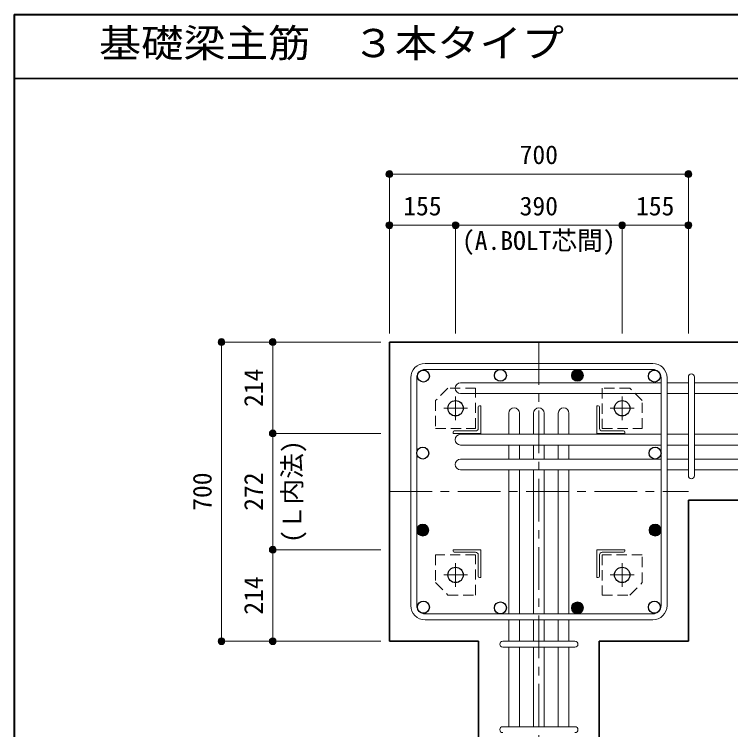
# Model space of a CAD drawing. Units: millimetres at full size, sheet at 1:20. Extents: x -3982 to 3969, y -2797 to 2801.
# Drawn here: x -3982 to -2305, y 1127 to 2801 of the extents above; entities that cross this region are included whole.
import ezdxf
from ezdxf.enums import TextEntityAlignment as Align

# ---------------------------------------------------------------- set-up
doc = ezdxf.new("R2010")
doc.units = ezdxf.units.MM
doc.header["$LTSCALE"] = 20
doc.header["$PDMODE"] = 32
doc.header["$PDSIZE"] = 12
doc.linetypes.add('CHAIN1', pattern=[8, 5, -1, 1, -1])
doc.linetypes.add('DASHED1', pattern=[1.8, 1.2, -0.6])
for name, color, linetype, lineweight in [('6-1_躯体線', 2, 'Continuous', 35), ('6-2_A.Bolt_', 4, 'Continuous', 9), ('6-3_柱型主筋', 4, 'Continuous', 9), ('6-4_フープ', 7, 'Continuous', 18), ('6-5_梁主筋', 7, 'Continuous', 18), ('6-6_S.T.P.', 7, 'Continuous', 18), ('6-7_文字', 7, 'Continuous', 18), ('6-9', 4, 'DASHED1', 9), ('6-D_寸法', 4, 'Continuous', 9), ('F-0_枠', 6, 'Continuous', 40)]:
    doc.layers.add(name, color=color, linetype=linetype, lineweight=lineweight)
doc.styles.add('ＭＳ ゴシック', font='')
doc.styles.get('ＭＳ ゴシック').set_extended_font_data('MS Gothic')

msp = doc.modelspace()

# ---------------------------------------------------------------- linework, layer by layer
at = {"layer": '6-1_躯体線'}
for p, q in [((-3103.87, 1334.12), (-3103.87, 2034.12)), ((-1953.87, 2034.12), (-3103.87, 2034.12)), ((-2403.87, 1334.12), (-2403.87, 1664.12)), ((-1953.87, 1664.12), (-2403.87, 1664.12)), ((-2895.37, 1334.12), (-3103.87, 1334.12)), ((-2895.37, 884.12), (-2895.37, 1334.12)), ((-2403.87, 1334.12), (-2612.37, 1334.12)), ((-2612.37, 884.12), (-2612.37, 1334.12))]:
    msp.add_line(p, q, dxfattribs=at)
at = {"layer": '6-2_A.Bolt_', "linetype": 'CHAIN1'}
for p, q in [((-2948.87, 1851.42), (-2948.87, 1906.92)), ((-2558.87, 1851.42), (-2558.87, 1906.92)), ((-2921.17, 1879.13), (-2976.67, 1879.13)), ((-2586.57, 1879.12), (-2531.07, 1879.12)), ((-2948.87, 1516.82), (-2948.87, 1461.32)), ((-2558.87, 1516.82), (-2558.87, 1461.32)), ((-2921.17, 1489.12), (-2976.67, 1489.12)), ((-2586.57, 1489.12), (-2531.07, 1489.12))]:
    msp.add_line(p, q, dxfattribs=at)
at = {"layer": '6-2_A.Bolt_'}
for p, q in [((-2895.87, 1882.12), (-2895.87, 1832.12)), ((-2889.87, 1885.12), (-2892.87, 1885.12)), ((-2889.87, 1885.12), (-2889.87, 1820.12)), ((-2617.87, 1885.12), (-2617.87, 1820.12)), ((-2617.87, 1885.12), (-2614.87, 1885.12)), ((-2611.87, 1882.12), (-2611.87, 1832.12)), ((-2954.87, 1820.12), (-2954.87, 1823.12)), ((-2954.87, 1820.12), (-2889.87, 1820.12)), ((-2951.87, 1826.12), (-2901.87, 1826.12)), ((-2552.87, 1820.12), (-2617.87, 1820.12)), ((-2555.87, 1826.12), (-2605.87, 1826.12)), ((-2552.87, 1820.12), (-2552.87, 1823.12)), ((-2954.87, 1548.12), (-2889.87, 1548.12)), ((-2954.87, 1548.12), (-2954.87, 1545.13)), ((-2889.87, 1483.12), (-2889.87, 1548.12)), ((-2552.87, 1548.12), (-2617.87, 1548.12)), ((-2617.87, 1483.12), (-2617.87, 1548.12)), ((-2552.87, 1548.12), (-2552.87, 1545.12)), ((-2951.87, 1542.12), (-2901.87, 1542.12)), ((-2895.87, 1486.12), (-2895.87, 1536.12)), ((-2611.87, 1486.12), (-2611.87, 1536.12)), ((-2555.87, 1542.12), (-2605.87, 1542.12)), ((-2889.87, 1483.12), (-2892.87, 1483.12)), ((-2617.87, 1483.12), (-2614.87, 1483.12))]:
    msp.add_line(p, q, dxfattribs=at)
at = {"layer": '6-2_A.Bolt_', "color": 3, "lineweight": 25}
for centre in [(-2948.87, 1879.13), (-2558.87, 1879.12), (-2948.87, 1489.12), (-2558.87, 1489.12)]:
    msp.add_circle(centre, 18, dxfattribs=at)
at = {"layer": '6-2_A.Bolt_'}
for centre, radius, start, end in [((-2892.87, 1882.12), 3, 90, 180), ((-2614.87, 1882.12), 3, 0, 90), ((-2901.87, 1832.12), 6, 270, 0), ((-2605.87, 1832.12), 6, 180, 270), ((-2951.87, 1823.12), 3, 90, 180), ((-2555.87, 1823.12), 3, 0, 90), ((-2951.87, 1545.13), 3, 180, 270), ((-2555.87, 1545.12), 3, 270, 0), ((-2901.87, 1536.12), 6, 0, 90), ((-2605.87, 1536.12), 6, 90, 180), ((-2892.87, 1486.12), 3, 180, 270), ((-2614.87, 1486.12), 3, 270, 0)]:
    msp.add_arc(centre, radius, start, end, dxfattribs=at)
at = {"layer": '6-3_柱型主筋', "color": 3, "lineweight": 25}
for centre in [(-3024.26, 1954.51), (-2844, 1956.12), (-2483.48, 1954.51), (-3025.87, 1774.25), (-2481.87, 1774.25), (-3024.26, 1413.74), (-2844, 1412.12), (-2483.48, 1413.74)]:
    msp.add_circle(centre, 14, dxfattribs=at)
at = {"layer": '6-3_柱型主筋'}
for centre, radius in [((-2663.74, 1956.12), 14), ((-2663.74, 1956.12), 12.5), ((-2663.74, 1956.12), 11), ((-2663.74, 1956.12), 9.5), ((-2663.74, 1956.12), 8), ((-2663.74, 1956.12), 6.5), ((-2663.74, 1956.12), 5), ((-2663.74, 1956.12), 3.5), ((-2663.74, 1956.12), 2), ((-2663.74, 1956.12), 0.5), ((-3025.87, 1593.99), 14), ((-3025.87, 1593.99), 12.5), ((-3025.87, 1593.99), 11), ((-3025.87, 1593.99), 9.5), ((-3025.87, 1593.99), 8), ((-3025.87, 1593.99), 6.5), ((-3025.87, 1593.99), 5), ((-3025.87, 1593.99), 3.5), ((-3025.87, 1593.99), 2), ((-3025.87, 1593.99), 0.5), ((-2481.87, 1593.99), 14), ((-2481.87, 1593.99), 12.5), ((-2481.87, 1593.99), 11), ((-2481.87, 1593.99), 9.5), ((-2481.87, 1593.99), 8), ((-2481.87, 1593.99), 6.5), ((-2481.87, 1593.99), 5), ((-2481.87, 1593.99), 3.5), ((-2481.87, 1593.99), 2), ((-2481.87, 1593.99), 0.5), ((-2663.74, 1412.12), 14), ((-2663.74, 1412.12), 12.5), ((-2663.74, 1412.12), 11), ((-2663.74, 1412.12), 9.5), ((-2663.74, 1412.12), 8), ((-2663.74, 1412.12), 6.5), ((-2663.74, 1412.12), 5), ((-2663.74, 1412.12), 3.5), ((-2663.74, 1412.12), 2), ((-2663.74, 1412.12), 0.5)]:
    msp.add_circle(centre, radius, dxfattribs=at)
at = {"layer": '6-4_フープ'}
for p, q in [((-2487.37, 1984.12), (-3020.37, 1984.12)), ((-2487.37, 1970.12), (-3020.37, 1970.12)), ((-3053.87, 1417.62), (-3053.87, 1950.62)), ((-3039.87, 1417.62), (-3039.87, 1950.62)), ((-2467.87, 1417.62), (-2467.87, 1950.62)), ((-2453.87, 1417.62), (-2453.87, 1950.62)), ((-2487.37, 1398.12), (-3020.37, 1398.12)), ((-2487.37, 1384.12), (-3020.37, 1384.12))]:
    msp.add_line(p, q, dxfattribs=at)
for centre, radius, start, end in [((-3020.37, 1950.62), 33.5, 90, 180), ((-2487.37, 1950.62), 33.5, 0, 90), ((-3020.37, 1950.62), 19.5, 90, 180), ((-2487.37, 1950.62), 19.5, 0, 90), ((-3020.37, 1417.62), 33.5, 180, 270), ((-3020.37, 1417.62), 19.5, 180, 270), ((-2487.37, 1417.62), 19.5, 270, 0), ((-2487.37, 1417.62), 33.5, 270, 0)]:
    msp.add_arc(centre, radius, start, end, dxfattribs=at)
at = {"layer": '6-5_梁主筋'}
for p, q in [((-2937.37, 1938.49), (-2467.87, 1938.49)), ((-2403.87, 1938.49), (-2453.87, 1938.49)), ((-2203.87, 1938.49), (-2389.87, 1938.49)), ((-2937.37, 1913.49), (-2467.87, 1913.49)), ((-2403.87, 1913.49), (-2453.87, 1913.49)), ((-2203.87, 1913.49), (-2389.87, 1913.49)), ((-2824.37, 1867.62), (-2824.37, 1818.12)), ((-2799.37, 1867.62), (-2799.37, 1818.12)), ((-2766.37, 1867.62), (-2766.37, 1818.12)), ((-2741.37, 1867.62), (-2741.37, 1818.12)), ((-2708.37, 1867.62), (-2708.37, 1818.12)), ((-2683.37, 1867.62), (-2683.37, 1818.12)), ((-2937.37, 1818.12), (-2467.87, 1818.12)), ((-2403.87, 1818.12), (-2453.87, 1818.12)), ((-2203.87, 1818.12), (-2389.87, 1818.12)), ((-2937.37, 1793.12), (-2467.87, 1793.12)), ((-2824.37, 1793.12), (-2824.37, 1760.12)), ((-2799.37, 1793.12), (-2799.37, 1760.12)), ((-2766.37, 1793.12), (-2766.37, 1760.12)), ((-2741.37, 1793.12), (-2741.37, 1760.12)), ((-2708.37, 1793.12), (-2708.37, 1760.12)), ((-2683.37, 1793.12), (-2683.37, 1760.12)), ((-2403.87, 1793.12), (-2453.87, 1793.12)), ((-2203.87, 1793.12), (-2389.87, 1793.12)), ((-2937.37, 1760.12), (-2467.87, 1760.12)), ((-2403.87, 1760.12), (-2453.87, 1760.12)), ((-2203.87, 1760.12), (-2389.87, 1760.12)), ((-2937.37, 1735.12), (-2467.87, 1735.12)), ((-2824.37, 1735.12), (-2824.37, 1398.12)), ((-2799.37, 1735.12), (-2799.37, 1398.12)), ((-2766.37, 1735.12), (-2766.37, 1398.12)), ((-2741.37, 1735.12), (-2741.37, 1398.12)), ((-2708.37, 1735.12), (-2708.37, 1398.12)), ((-2683.37, 1735.12), (-2683.37, 1398.12)), ((-2403.87, 1735.12), (-2453.87, 1735.12)), ((-2203.87, 1735.12), (-2389.87, 1735.12)), ((-2824.37, 1384.12), (-2824.37, 1334.12)), ((-2799.37, 1384.12), (-2799.37, 1334.12)), ((-2766.37, 1384.12), (-2766.37, 1334.12)), ((-2741.37, 1384.12), (-2741.37, 1334.12)), ((-2708.37, 1384.12), (-2708.37, 1334.12)), ((-2683.37, 1384.12), (-2683.37, 1334.12)), ((-2824.37, 1320.12), (-2824.37, 1134.12)), ((-2799.37, 1320.12), (-2799.37, 1134.12)), ((-2766.37, 1320.12), (-2766.37, 1134.12)), ((-2741.37, 1320.12), (-2741.37, 1134.12)), ((-2708.37, 1320.12), (-2708.37, 1134.12)), ((-2683.37, 1320.12), (-2683.37, 1134.12))]:
    msp.add_line(p, q, dxfattribs=at)
for centre, start, end in [((-2937.37, 1925.99), 90, 180), ((-2937.37, 1925.99), 180, 270), ((-2811.87, 1867.62), 90, 180), ((-2811.87, 1867.62), 0, 90), ((-2753.87, 1867.62), 90, 180), ((-2753.87, 1867.62), 0, 90), ((-2695.87, 1867.62), 90, 180), ((-2695.87, 1867.62), 0, 90), ((-2937.37, 1805.62), 90, 180), ((-2937.37, 1805.62), 180, 270), ((-2937.37, 1747.62), 90, 180), ((-2937.37, 1747.62), 180, 270)]:
    msp.add_arc(centre, 12.5, start, end, dxfattribs=at)
at = {"layer": '6-6_S.T.P.'}
for p, q in [((-2403.87, 1721.12), (-2403.87, 1952.1)), ((-2403.87, 1721.12), (-2403.87, 1952.1)), ((-2403.87, 1721.12), (-2403.87, 1952.1)), ((-2403.87, 1721.12), (-2403.87, 1952.1)), ((-2389.87, 1721.12), (-2389.87, 1952.1)), ((-2389.87, 1721.12), (-2389.87, 1952.1)), ((-2389.87, 1721.12), (-2389.87, 1952.1)), ((-2389.87, 1721.12), (-2389.87, 1952.1)), ((-2838.37, 1334.12), (-2669.37, 1334.12)), ((-2838.37, 1320.12), (-2669.37, 1320.12)), ((-2838.37, 1134.12), (-2669.37, 1134.12))]:
    msp.add_line(p, q, dxfattribs=at)
for centre, start, end in [((-2396.87, 1952.49), 0, 180), ((-2396.87, 1952.49), 0, 180), ((-2396.87, 1952.49), 0, 180), ((-2396.87, 1952.49), 0, 180), ((-2396.87, 1721.12), 180, 0), ((-2396.87, 1721.12), 180, 0), ((-2396.87, 1721.12), 180, 0), ((-2396.87, 1721.12), 180, 0), ((-2838.37, 1327.12), 90, 270), ((-2838.37, 1327.12), 90, 270), ((-2838.37, 1327.12), 90, 270), ((-2838.37, 1327.12), 90, 270), ((-2669.37, 1327.12), 270, 90), ((-2669.37, 1327.12), 270, 90), ((-2669.37, 1327.12), 270, 90), ((-2669.37, 1327.12), 270, 90), ((-2838.37, 1127.12), 90, 270), ((-2669.37, 1127.12), 270, 90)]:
    msp.add_arc(centre, 7, start, end, dxfattribs=at)
at = {"layer": '6-9'}
for points in [[(-2901.87, 1926.12), (-2966.87, 1926.12), (-2995.87, 1897.12), (-2995.87, 1832.12), (-2901.87, 1832.12)], [(-2511.87, 1832.12), (-2511.87, 1897.12), (-2540.87, 1926.12), (-2605.87, 1926.12), (-2605.87, 1832.12)], [(-2995.87, 1536.12), (-2995.87, 1471.12), (-2966.87, 1442.12), (-2901.87, 1442.12), (-2901.87, 1536.12)], [(-2605.87, 1442.12), (-2540.87, 1442.12), (-2511.87, 1471.12), (-2511.87, 1536.12), (-2605.87, 1536.12)]]:
    msp.add_lwpolyline(points, close=True, dxfattribs=at)
at = {"layer": '6-D_寸法'}
for p, q in [((-3103.87, 2427.15), (-2403.87, 2427.15)), ((-2403.87, 2427.15), (-2403.87, 2307.15)), ((-3103.87, 2307.15), (-2948.87, 2307.15)), ((-2948.87, 2307.15), (-2948.87, 2054.12)), ((-2948.87, 2307.15), (-2558.87, 2307.15)), ((-2558.87, 2307.15), (-2558.87, 2054.12)), ((-2558.87, 2307.15), (-2403.87, 2307.15)), ((-2403.87, 2307.15), (-2403.87, 2054.12)), ((-3496.89, 2034.12), (-3376.89, 2034.12)), ((-3496.89, 2034.12), (-3496.89, 1334.12)), ((-3376.89, 2034.12), (-3123.87, 2034.12)), ((-3376.89, 2034.12), (-3376.89, 1820.12)), ((-3376.89, 1820.12), (-3123.87, 1820.12)), ((-3376.89, 1820.12), (-3376.89, 1548.12)), ((-3376.89, 1548.12), (-3123.87, 1548.12)), ((-3376.89, 1548.12), (-3376.89, 1334.12))]:
    msp.add_line(p, q, dxfattribs=at)
at = {"layer": '6-D_寸法', "linetype": 'CHAIN1'}
for p, q in [((-2753.87, 2034.12), (-2753.87, 884.12)), ((-3103.87, 1684.12), (-2403.87, 1684.12))]:
    msp.add_line(p, q, dxfattribs=at)
at = {"layer": '6-D_寸法'}
for points in [[(-3103.87, 2427.15), (-3103.87, 2307.15), (-3103.87, 2054.12)], [(-3496.89, 1334.12), (-3376.89, 1334.12), (-3123.87, 1334.12)]]:
    msp.add_lwpolyline(points, dxfattribs=at)
for centre, radius in [((-3103.87, 2427.15), 8), ((-3103.87, 2427.15), 7.2), ((-3103.87, 2427.15), 6.4), ((-3103.87, 2427.15), 5.6), ((-3103.87, 2427.15), 4.8), ((-2403.87, 2427.15), 8), ((-2403.87, 2427.15), 7.2), ((-2403.87, 2427.15), 6.4), ((-2403.87, 2427.15), 5.6), ((-2403.87, 2427.15), 4.8), ((-3103.87, 2427.15), 4), ((-3103.87, 2427.15), 3.2), ((-3103.87, 2427.15), 2.4), ((-3103.87, 2427.15), 1.6), ((-3103.87, 2427.15), 0.8), ((-2403.87, 2427.15), 4), ((-2403.87, 2427.15), 3.2), ((-2403.87, 2427.15), 2.4), ((-2403.87, 2427.15), 1.6), ((-2403.87, 2427.15), 0.8), ((-3103.87, 2307.15), 8), ((-2948.87, 2307.15), 8), ((-2558.87, 2307.15), 8), ((-2403.87, 2307.15), 8), ((-3103.87, 2307.15), 7.2), ((-3103.87, 2307.15), 6.4), ((-3103.87, 2307.15), 5.6), ((-3103.87, 2307.15), 4.8), ((-3103.87, 2307.15), 4), ((-3103.87, 2307.15), 3.2), ((-3103.87, 2307.15), 2.4), ((-3103.87, 2307.15), 1.6), ((-3103.87, 2307.15), 0.8), ((-2948.87, 2307.15), 7.2), ((-2948.87, 2307.15), 6.4), ((-2948.87, 2307.15), 5.6), ((-2948.87, 2307.15), 4.8), ((-2948.87, 2307.15), 4), ((-2948.87, 2307.15), 3.2), ((-2948.87, 2307.15), 2.4), ((-2948.87, 2307.15), 1.6), ((-2948.87, 2307.15), 0.8), ((-2558.87, 2307.15), 7.2), ((-2558.87, 2307.15), 6.4), ((-2558.87, 2307.15), 5.6), ((-2558.87, 2307.15), 4.8), ((-2558.87, 2307.15), 4), ((-2558.87, 2307.15), 3.2), ((-2558.87, 2307.15), 2.4), ((-2558.87, 2307.15), 1.6), ((-2558.87, 2307.15), 0.8), ((-2403.87, 2307.15), 7.2), ((-2403.87, 2307.15), 6.4), ((-2403.87, 2307.15), 5.6), ((-2403.87, 2307.15), 4.8), ((-2403.87, 2307.15), 4), ((-2403.87, 2307.15), 3.2), ((-2403.87, 2307.15), 2.4), ((-2403.87, 2307.15), 1.6), ((-2403.87, 2307.15), 0.8), ((-3496.89, 2034.12), 8), ((-3496.89, 2034.12), 7.2), ((-3496.89, 2034.12), 6.4), ((-3496.89, 2034.12), 5.6), ((-3496.89, 2034.12), 4.8), ((-3496.89, 2034.12), 4), ((-3496.89, 2034.12), 3.2), ((-3496.89, 2034.12), 2.4), ((-3496.89, 2034.12), 1.6), ((-3496.89, 2034.12), 0.8), ((-3376.89, 2034.12), 8), ((-3376.89, 2034.12), 7.2), ((-3376.89, 2034.12), 6.4), ((-3376.89, 2034.12), 5.6), ((-3376.89, 2034.12), 4.8), ((-3376.89, 2034.12), 4), ((-3376.89, 2034.12), 3.2), ((-3376.89, 2034.12), 2.4), ((-3376.89, 2034.12), 1.6), ((-3376.89, 2034.12), 0.8), ((-3376.89, 1820.12), 8), ((-3376.89, 1820.12), 7.2), ((-3376.89, 1820.12), 6.4), ((-3376.89, 1820.12), 5.6), ((-3376.89, 1820.12), 4.8), ((-3376.89, 1820.12), 4), ((-3376.89, 1820.12), 3.2), ((-3376.89, 1820.12), 2.4), ((-3376.89, 1820.12), 1.6), ((-3376.89, 1820.12), 0.8), ((-3376.89, 1548.12), 8), ((-3376.89, 1548.12), 7.2), ((-3376.89, 1548.12), 6.4), ((-3376.89, 1548.12), 5.6), ((-3376.89, 1548.12), 4.8), ((-3376.89, 1548.12), 4), ((-3376.89, 1548.12), 3.2), ((-3376.89, 1548.12), 2.4), ((-3376.89, 1548.12), 1.6), ((-3376.89, 1548.12), 0.8), ((-3496.89, 1334.12), 8), ((-3376.89, 1334.12), 8), ((-3496.89, 1334.12), 7.2), ((-3496.89, 1334.12), 6.4), ((-3496.89, 1334.12), 5.6), ((-3496.89, 1334.12), 4.8), ((-3496.89, 1334.12), 4), ((-3496.89, 1334.12), 3.2), ((-3496.89, 1334.12), 2.4), ((-3496.89, 1334.12), 1.6), ((-3496.89, 1334.12), 0.8), ((-3376.89, 1334.12), 7.2), ((-3376.89, 1334.12), 6.4), ((-3376.89, 1334.12), 5.6), ((-3376.89, 1334.12), 4.8), ((-3376.89, 1334.12), 4), ((-3376.89, 1334.12), 3.2), ((-3376.89, 1334.12), 2.4), ((-3376.89, 1334.12), 1.6), ((-3376.89, 1334.12), 0.8)]:
    msp.add_circle(centre, radius, dxfattribs=at)
at = {"layer": '6-D_寸法', "color": 7}
for p in [(-3103.87, 2427.15), (-2403.87, 2427.15), (-3103.87, 2307.15), (-2948.87, 2307.15), (-2558.87, 2307.15), (-2403.87, 2307.15), (-3496.89, 2034.12), (-3376.89, 2034.12), (-3376.89, 1820.12), (-3376.89, 1548.12), (-3496.89, 1334.12), (-3376.89, 1334.12)]:
    msp.add_point(p, dxfattribs=at)
at = {"layer": 'F-0_枠'}
for q in [(3969.4, 2800.77), (-3981.92, -2796.83)]:
    msp.add_line((-3981.92, 2800.77), q, dxfattribs=at)
at = {"layer": 'F-0_枠', "color": 2, "lineweight": 35}
msp.add_line((-3981.92, 2650.77), (2482.4, 2650.77), dxfattribs=at)

# ---------------------------------------------------------------- texts
at = {"layer": '6-7_文字', "color": 2, "style": 'ＭＳ ゴシック', "width": 1.1}
msp.add_text('\u3000\u3000基礎梁主筋\u3000３本タイプ', height=65.98, dxfattribs=at).set_placement((-3981.92, 2680.77), align=Align.BOTTOM_LEFT)
at = {"layer": '6-D_寸法', "style": 'ＭＳ ゴシック'}
for s, p in [('700', (-2798.87, 2437.15)), ('155', (-3071.37, 2317.15)), ('390', (-2798.87, 2317.15)), ('155', (-2526.37, 2317.15)), ('(A.BOLT芯間)', (-2933.87, 2236.42))]:
    msp.add_text(s, height=43.99, dxfattribs=at).set_placement(p, align=Align.BOTTOM_LEFT)
for s, p in [('214', (-3386.89, 1882.12)), ('(Ｌ内法)', (-3296.68, 1564.12)), ('700', (-3506.89, 1639.12)), ('272', (-3386.89, 1639.12)), ('214', (-3386.89, 1396.12))]:
    msp.add_text(s, height=43.99, rotation=90, dxfattribs=at).set_placement(p, align=Align.BOTTOM_LEFT)

doc.saveas('drawing.dxf')
